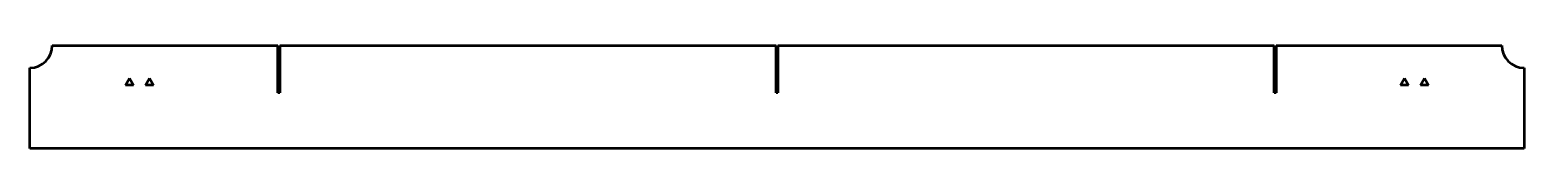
# Model space of a CAD drawing. Header units: millimetres. Extents: x 0 to 1500, y 0 to 104.
import ezdxf

# ---------------------------------------------------------------- set-up
doc = ezdxf.new("R2010")
doc.units = ezdxf.units.MM
doc.layers.add('IV_INTERIOR_PROFILES', color=7, linetype='Continuous', lineweight=50)
doc.layers.add('IV_OUTER_PROFILE', color=7, linetype='Continuous', lineweight=50)

msp = doc.modelspace()

# ---------------------------------------------------------------- linework, layer by layer
at = {"layer": 'IV_INTERIOR_PROFILES'}
for p, q in [((96, 63.9), (100, 70.8)), ((104, 63.9), (96, 63.9)), ((100, 70.8), (104, 63.9)), ((116, 63.9), (120, 70.8)), ((124, 63.9), (116, 63.9)), ((120, 70.8), (124, 63.9)), ((1376, 63.9), (1380, 70.8)), ((1384, 63.9), (1376, 63.9)), ((1380, 70.8), (1384, 63.9)), ((1396, 63.9), (1400, 70.8)), ((1404, 63.9), (1396, 63.9)), ((1400, 70.8), (1404, 63.9))]:
    msp.add_line(p, q, dxfattribs=at)
at = {"layer": 'IV_OUTER_PROFILE'}
for p, q in [((22.5, 103.7), (249, 103.7)), ((249, 56.2), (249, 103.7)), ((251, 103.7), (251, 56.2)), ((251, 103.7), (749, 103.7)), ((749, 56.2), (749, 103.7)), ((751, 103.7), (1249, 103.7)), ((751, 103.7), (751, 56.2)), ((1249, 56.2), (1249, 103.7)), ((1251, 103.7), (1251, 56.2)), ((1251, 103.7), (1477.5, 103.7)), ((0, 0), (0, 81.2)), ((1500, 81.2), (1500, 0)), ((251, 56.2), (249, 56.2)), ((751, 56.2), (749, 56.2)), ((1251, 56.2), (1249, 56.2)), ((1500, 0), (0, 0))]:
    msp.add_line(p, q, dxfattribs=at)
for centre, start, end in [((0, 103.7), 270, 0), ((1500, 103.7), 180, 270)]:
    msp.add_arc(centre, 22.5, start, end, dxfattribs=at)

doc.saveas('drawing.dxf')
